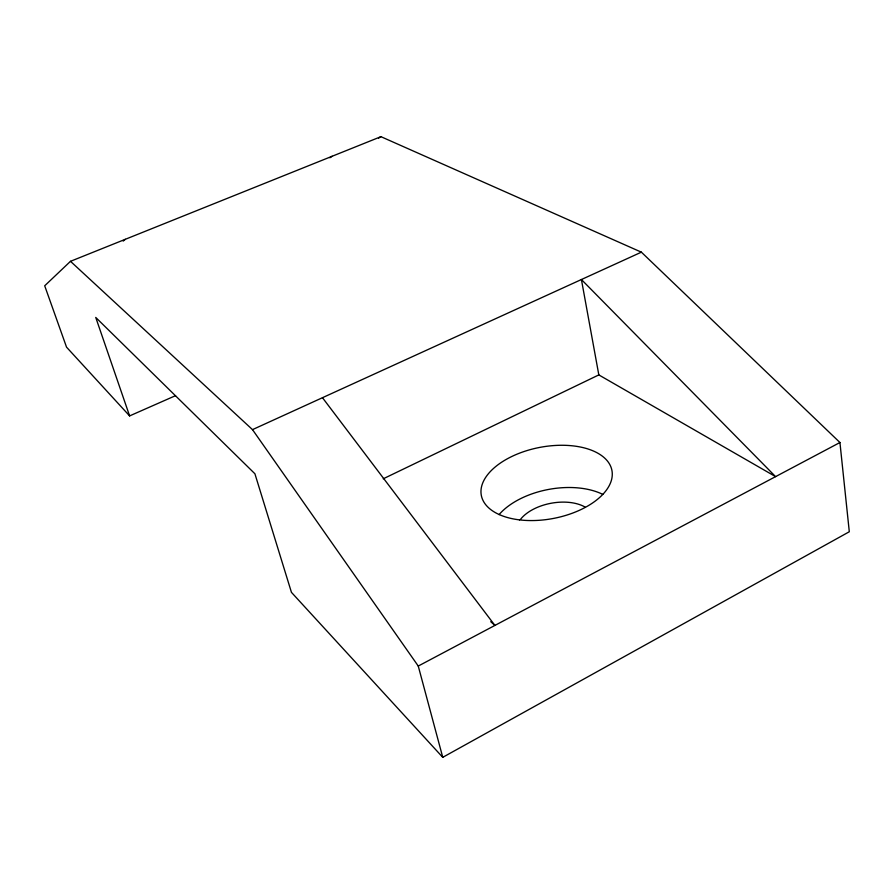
<?xml version="1.0" encoding="UTF-8"?>
<svg xmlns="http://www.w3.org/2000/svg" width="894" height="894" viewBox="0 0 894 894"><rect width="100%" height="100%" fill="white"/><g stroke="black" fill="none" stroke-linecap="round" stroke-linejoin="round"><path stroke-width="1.34" d="M129.608 415.911L95.736 317.426L254.913 473.775L291.444 592.353L442.753 757.33L849.3 531.751L839.935 442.519L641.378 252.164L380.933 136.67L70.492 261.316L44.7 285.789L66.536 347.151L129.608 415.911L175.57 395.651M123.216 241.078L125.339 239.29M329.841 157.769L332.155 156.26M378.575 138.157L380.933 136.67M442.753 757.33L418.258 666.052L839.935 442.519M383.224 478.804L598.824 374.91L775.59 476.636L581.413 279.531L598.824 374.91M70.492 261.316L252.499 429.634L641.378 252.164M490.75 621.699L494.907 625.42L322.477 397.707M252.499 429.634L418.258 666.052M520.654 519.168A39.291 22.339 -10.5 0 1 584.989 507.01M499.075 514.609A65.508 37.269 -10.5 0 1 602.802 494.393M519.526 519.883A66.491 36.173 -10.8 0 0 611.965 470.646A66.491 36.173 -10.8 0 0 508.351 458.242A66.491 36.173 -10.8 0 0 519.526 519.883"/></g></svg>
